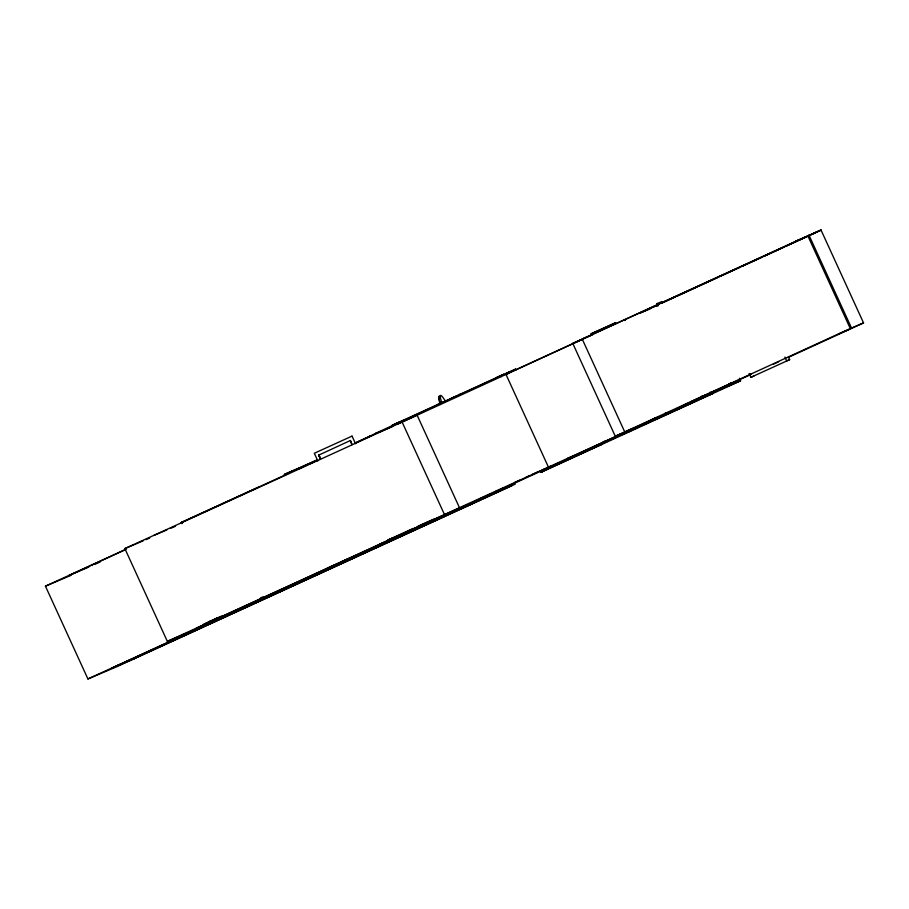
<?xml version="1.0" encoding="UTF-8"?>
<svg xmlns="http://www.w3.org/2000/svg" width="909" height="909" viewBox="0 0 909 909"><rect width="100%" height="100%" fill="white"/><g stroke="black" fill="none" stroke-linecap="round" stroke-linejoin="round"><path stroke-width="1.36" d="M351.999 436.115L314.309 453.273L317.843 460.988M352.01 436.081L355.544 443.706M350.408 440.479L351.885 444.558M666.058 413.095L664.809 413.652M676.853 408.652L682.966 405.857M682.954 405.868L681.068 406.743M369.315 436.581L371.156 435.718L354.601 443.274M390.995 539.923L390.256 540.264M412.288 530.458L414.14 529.606L351.306 558.274M372.111 548.684L360.657 553.99M419.174 527.084L418.424 527.436L450.262 512.926L449.421 513.312M413.072 530.106L419.14 527.311L415.583 528.958M445.649 515.028L446.274 514.744M451.966 512.381L448.694 513.869L449.614 513.437M451.625 512.54L450.682 512.949L451.773 512.471M454.148 511.369L448.966 513.744M317.105 460.306L308.56 464.272L317.673 460.102M355.726 442.967L377.28 432.559L376.11 433.423M354.817 443.433L361.146 440.331M351.544 558.149L373.02 548.241M368.611 550.275L389.643 540.537M368.77 550.206L370.224 549.536M388.166 541.185L404.028 533.89M654.446 418.39L655.662 417.833L653.128 419.026M389.859 540.446L390.484 540.162M320.388 459L318.627 455.17L350.385 440.524L352.044 444.501M284.824 475.418L284.358 474.407L316.309 460.34L300.413 467.624M591.1 333.808L615.529 322.775L591.1 333.808L591.657 335.012L582.203 339.023L624.733 431.911M657.798 306.288L657.082 303.651M378.349 432.559L392.62 426.457L392.109 425.355L504.177 374.11L496.394 377.576M404.857 419.81L400.744 421.696L402.744 420.844M181.698 523.641L181.198 522.539L258.985 486.94M375.974 433.116L440.308 403.63M445.16 401.448L456.693 396.165M459.25 394.995L515.596 369.168L515.926 369.872L515.142 369.361M181.198 522.539L287.88 473.748M124.863 548.593L417.106 415.163L459.579 507.938L167.347 641.368L124.863 548.593L134.475 544.502M624.813 432.207L615.279 436.252L572.75 343.363L821.032 230.045L863.55 322.911L787.944 357.567M550.468 466.351L548.468 467.203L505.938 374.303L581.01 339.898L572.75 343.363M582.26 339.137L809.021 235.238L851.506 328.013M397.722 424.117L592.566 334.671M651.537 308.083L639.709 313.094L658.275 304.64M661.366 303.231L821.032 230.045L807.794 235.761L850.279 328.535L863.55 322.911M653.196 307.083L657.037 305.322M662.161 302.97L674.978 297.095M677.546 295.925L696.76 287.108M699.328 285.937L718.553 277.12M721.11 275.95L740.335 267.132M742.903 265.962L762.117 257.156M764.685 255.974L783.91 247.168M786.467 245.987L821.077 230.136M132.544 659.343L512.665 485.292L117.306 666.502L87.923 678.955L45.45 586.18L126.453 549.047M125.499 549.593L68.857 575.556L88.821 567.102M95.218 564.205L100.365 561.853M208.502 621.881L212.252 620.154M260.497 597.963L262.917 596.849M202.684 624.688L210.206 621.245M212.695 620.097L217.706 617.802L214.547 619.143M204.389 624.051L210.638 621.188M213.149 620.04L220.648 616.597M391.597 538.321L387.779 540.071L393.552 537.651M391.802 538.23L413.186 528.424M417.651 526.379L426.651 522.255M750.539 374.053L750.118 374.258M421.094 525.209L196.424 628.187L229.761 614.052M603.156 441.842L603.94 441.479M615.279 436.252L850.744 328.319M386.711 541.196L427.855 522.345L420.14 525.652M514.539 482.565L519.607 480.236M525.891 477.361L529.686 475.623M532.185 474.475L538.514 471.578M604.815 441.138L605.61 440.774M728.666 384.087L731.597 382.814M730.404 383.348L731.381 382.916M749.948 374.599L750.641 374.281M420.822 525.334L658.616 416.867L642.356 424.23M750.857 374.508L682.227 405.959L693.487 401.199M778.627 361.793L773.491 364.145M438.661 517.721L398.176 536.253L398.971 535.912M571.772 456.727L626.04 431.855L619.961 434.468M87.923 678.955L202.355 626.506L167.347 641.368M224.171 616.427L349.363 559.308L279.177 591.361M451.807 511.972L461.408 508.12M607.246 441.49L557.921 464.09L559.944 463.238M540.969 472.226L602.065 444.228L593.634 447.796M739.403 378.246L740.585 380.814L540.844 472.362L543.639 471.101M749.13 373.497L750.879 377.315L789.66 359.646L788.489 357.078M300.652 467.896L308.321 464.397M355.294 556.433L294.721 584.112M678.705 407.823L676.853 408.664M385.246 542.571L386.768 541.878M388.12 541.241L392.256 539.332M664.763 413.663L666.217 413.004M596.327 446.251L600.36 444.546M341.614 561.637L359.248 554.126L327.297 568.205M656.616 303.72L661.741 301.674M653.151 306.992L658.127 304.879L655.684 306.026M639.754 313.185L649.821 308.912M651.003 308.412L651.571 308.174M624.801 320.536L625.369 320.298M515.596 369.168L505.995 373.44L508.847 372.236M505.938 374.303L507.995 373.576L505.995 374.417M451.296 398.301L460.329 394.472M437.695 404.471L446.592 400.71M318.627 455.17L320.15 457.591M396.676 423.276L400.528 421.651L392.109 425.355M355.476 442.99L356.271 442.649M284.358 474.407L299.197 468.18M153.951 535.412L166.892 529.924M170.585 528.356L175.528 526.266M135.668 543.991L143.315 540.753M145.872 539.673L149.69 538.048M45.45 586.18L71.004 575.352M838.382 334.035L848.824 329.603M729.359 384.246L691.897 401.176M701.089 396.517L702.964 395.722M700.316 397.46L705.418 395.142M709.543 393.404L710.895 392.824M697.044 398.949L698.055 398.517M701.566 397.051L702.918 396.483M789.66 359.646L786.66 360.918L784.91 357.101M695.669 399.858L740.585 380.814M690.533 402.903L683.068 406.062L696.283 400.005L401.278 535.083L402.255 534.662M750.879 377.315L753.891 376.042M680.966 407.368L690.567 403.301M697.771 400.255L615.257 437.49M625.96 431.4L634.187 427.912M654.605 419.447L664.354 415.322M641.618 425.412L651.219 421.344M627.585 432.309L630.857 430.923M599.19 444.819L602.792 443.297M567.886 458.341L572.738 456.284M566.659 458.897L572.545 456.375M594.52 447.092L598.44 445.433M590.555 449.046L593.088 447.978M555.013 464.556L558.581 463.045M539.367 471.453L547.161 467.987L543.605 469.498M548.979 467.328L551.831 466.112M503.313 488.36L494.28 492.178L504.256 487.61L502.745 488.247M480.679 498.359L490.849 494.041M515.244 484.099L513.437 484.94M427.162 522.016L434.684 518.8M477.157 501.098L479.077 500.28L459.25 508.563M439.661 517.153L443.512 515.528L435.093 519.232M447.842 513.687L449.841 512.846M443.728 515.573L445.728 514.733M470.248 504.325L479.373 500.461M453.932 511.551L470.521 504.518M418.299 527.277L420.265 526.447M430.877 522.118L360.691 554.172L435.581 520.107L432.309 521.493M437.297 519.369L440.581 517.982M444.865 516.164L370.395 550.036L373.667 548.65M379.962 544.059L387.677 540.753M365.407 552.161L368.679 550.774M374.69 548.218L377.962 546.832M353.271 557.717L356.555 556.331L286.369 588.384L289.641 586.998M357.282 556.035L360.555 554.649L283.074 590.089L286.358 588.702M362.793 553.695L366.077 552.308M349.988 559.421L353.26 558.035M300.345 581.51L301.97 580.817M290.369 586.703L293.652 585.316M295.891 584.362L299.163 582.976M218.751 617.359L221.898 616.029M268.644 596.452L111.341 668.342L134.93 658.332M269.359 596.179L272.632 594.781L198.457 628.517M274.507 593.975L277.79 592.577L207.604 624.642L210.877 623.244M279.574 591.839L282.847 590.452M202.446 626.846L205.729 625.449M212.661 622.506L215.944 621.12M184.493 634.834L187.765 633.437M189.47 632.721L192.742 631.335M197.583 629.278L122.556 663.388L125.84 662.002M202.707 627.108L127.396 661.343M150.564 651.083L152.962 650.071M117.579 665.502L120.863 664.104M132.521 659.161L135.805 657.775M459.761 394.358L461.272 393.733M500.62 375.622L501.12 376.724M401.903 421.606L444.387 514.38M395.676 423.844L395.96 424.458L394.892 424.173M318.866 455.068L320.627 458.897M298.663 467.851L299.129 468.862M181.72 522.323L182.22 523.425M91.945 564.455L92.457 565.557M710.179 392.12A1.693 1.682 67 0 1 709.588 392.768M292.698 471.317A22.941 2.704 65.4 0 1 293.198 470.714M291.744 471.294A23.032 2.545 72 0 1 291.914 471.282M441.944 403.221A22.941 2.704 65.4 0 1 445.205 400.88M439.979 404.119A23.032 2.545 72 0 1 440.479 396.847M440.263 402.289A22.214 2.613 65.4 0 1 440.001 401.403M439.456 399.165A22.214 2.613 65.4 0 1 440.001 396.744M440.183 404.55A22.293 2.466 72 0 1 439.592 401.585M439.456 400.733A22.293 2.466 72 0 1 439.933 396.756M692.01 402.278L579.976 453.568L712.951 393.392L692.01 402.278M806.306 236.738L795.864 241.158L806.34 236.829"/></g></svg>
